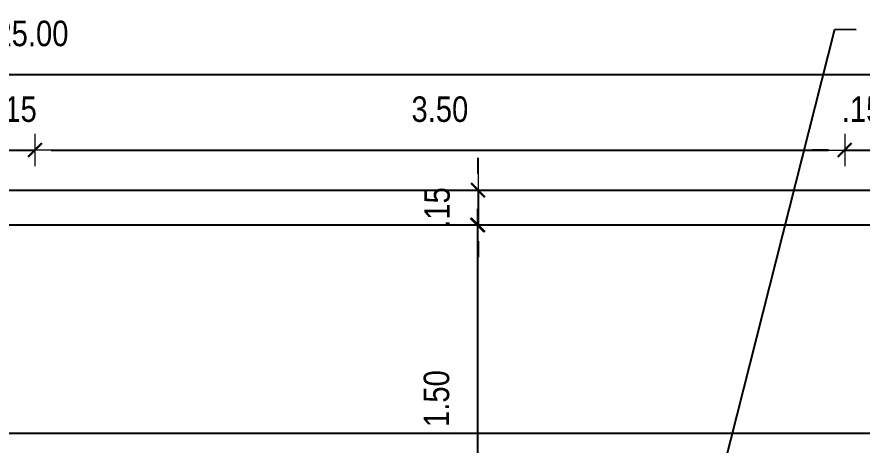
# Model space of a CAD drawing. Header units: millimetres. Extents: x -178 to 521, y -135 to 750.
# Drawn here: x 22.889 to 26.539, y 709.489 to 711.338 of the extents above; entities that cross this region are included whole.
import ezdxf

# ---------------------------------------------------------------- set-up
doc = ezdxf.new("R2010")
doc.units = ezdxf.units.MM
doc.header["$LTSCALE"] = 20
doc.header["$MEASUREMENT"] = 0
doc.header["$PDSIZE"] = -5
doc.layers.get('0').update_dxf_attribs({"linetype": 'CONTINUOUS'})
doc.layers.get('Defpoints').update_dxf_attribs({"linetype": 'CONTINUOUS'})
doc.layers.add('COTA', color=7, linetype='CONTINUOUS')
for name, color, linetype, lineweight in [('E-Cta-W', 7, 'CONTINUOUS', 20), ('E-Pen-C', 4, 'CONTINUOUS', 15), ('E-Pen-G', 3, 'CONTINUOUS', 30)]:
    doc.layers.add(name, color=color, linetype=linetype, lineweight=lineweight)
doc.styles.add('F2', font='ARIALN.TTF')
doc.dimstyles.new('DIMENSION-1', dxfattribs={"dimtxt": 0.11, "dimasz": 0.07, "dimexe": 1, "dimexo": 0, "dimgap": 0.12, "dimtad": 1, "dimzin": 7, "dimdsep": 46, "dimtxsty": 'F2', "dimblk1": 'TRACO', "dimblk2": 'TRACO', "dimsah": 1, "dimcen": 1, "dimse1": 1, "dimse2": 1, "dimclrd": 256, "dimclre": 256, "dimclrt": 6, "dimadec": 0, "dimazin": 0, "dimtfac": 1, "dimtix": 1, "dimtmove": 2, "dimatfit": 3, "dimldrblk": 'TRACO', "dimfxl": 1, "dimtolj": 1, "dimtzin": 0, "dimarcsym": 0})
doc.dimstyles.get("Standard").update_dxf_attribs({"dimtxt": 0.18, "dimasz": 0.18, "dimexe": 0.18, "dimexo": 0.0625, "dimgap": 0.09, "dimtad": 0, "dimtih": 1, "dimtoh": 1, "dimdec": 4, "dimzin": 0, "dimdsep": 46, "dimtxsty": 'Standard', "dimcen": 0.09, "dimadec": 0, "dimazin": 0, "dimtfac": 1, "dimtdec": 4, "dimtofl": 0, "dimtmove": 0, "dimatfit": 3, "dimfxl": 1, "dimtolj": 1, "dimtzin": 0, "dimarcsym": 0})

# ---------------------------------------------------------------- blocks, each defined once
blk = doc.blocks.new('TRACO')
at = {"layer": 'E-Pen-C'}
for p, q in [((0, 1), (0, -1)), ((-1, 0), (1, 0))]:
    blk.add_line(p, q, dxfattribs=at)
at = {"layer": 'E-Pen-G'}
blk.add_line((-0.424, -0.424), (0.424, 0.424), dxfattribs=at)
blk = doc.blocks.new('*D673')
at = {"lineweight": -2}
blk.add_line((30.8875, 706.96), (30.8875, 710.37), dxfattribs=at)
at = {"layer": 'Defpoints', "color": 0}
for p in [(25.4035, 710.44), (30.8875, 710.44), (29.8806, 706.89)]:
    blk.add_point(p, dxfattribs=at)
at = {"lineweight": -2, "xscale": 0.07, "yscale": 0.07, "zscale": 0.07}
for p, rotation in [((30.8875, 710.44), 90), ((30.8875, 706.89), 270)]:
    blk.add_blockref('TRACO', p, dxfattribs=dict(at, rotation=rotation))
at = {"color": 6, "insert": (30.7113, 708.665), "char_height": 0.11, "attachment_point": 5, "rotation": 90, "style": 'F2'}
blk.add_mtext('\\A1;3.55', dxfattribs=at)
blk = doc.blocks.new('*D558')
at = {"lineweight": -2}
for p, q in [((24.8807, 710.66), (24.8807, 710.73)), ((24.8807, 710.59), (24.8807, 710.44)), ((24.8807, 710.37), (24.8807, 710.3))]:
    blk.add_line(p, q, dxfattribs=at)
at = {"layer": 'Defpoints', "color": 0}
for p in [(24.2764, 710.59), (24.2764, 710.44), (24.8807, 710.44)]:
    blk.add_point(p, dxfattribs=at)
at = {"lineweight": -2, "xscale": 0.07, "yscale": 0.07, "zscale": 0.07}
for p, rotation in [((24.8807, 710.59), 270), ((24.8807, 710.44), 90)]:
    blk.add_blockref('TRACO', p, dxfattribs=dict(at, rotation=rotation))
at = {"color": 6, "insert": (24.7046, 710.515), "char_height": 0.11, "attachment_point": 5, "rotation": 90, "style": 'F2'}
blk.add_mtext('\\A1;.15', dxfattribs=at)
blk = doc.blocks.new('*D559')
at = {"lineweight": -2}
blk.add_line((24.8781, 710.37), (24.8781, 709.01), dxfattribs=at)
at = {"layer": 'Defpoints', "color": 0}
for p in [(24.2737, 710.44), (24.8781, 708.94), (26.6144, 708.94)]:
    blk.add_point(p, dxfattribs=at)
at = {"lineweight": -2, "xscale": 0.07, "yscale": 0.07, "zscale": 0.07}
for p, rotation in [((24.8781, 710.44), 90), ((24.8781, 708.94), 270)]:
    blk.add_blockref('TRACO', p, dxfattribs=dict(at, rotation=rotation))
at = {"color": 6, "insert": (24.7019, 709.69), "char_height": 0.11, "attachment_point": 5, "rotation": 90, "style": 'F2'}
blk.add_mtext('\\A1;1.50', dxfattribs=at)
blk = doc.blocks.new('*D561')
at = {"lineweight": -2}
blk.add_line((28.0579, 706.96), (28.0579, 710.37), dxfattribs=at)
at = {"layer": 'Defpoints', "color": 0}
for p in [(23.9191, 710.44), (28.0579, 710.44), (26.6144, 706.89)]:
    blk.add_point(p, dxfattribs=at)
at = {"lineweight": -2, "xscale": 0.07, "yscale": 0.07, "zscale": 0.07}
for p, rotation in [((28.0579, 710.44), 90), ((28.0579, 706.89), 270)]:
    blk.add_blockref('TRACO', p, dxfattribs=dict(at, rotation=rotation))
at = {"color": 6, "insert": (27.8817, 708.665), "char_height": 0.11, "attachment_point": 5, "rotation": 90, "style": 'F2'}
blk.add_mtext('\\A1;3.55', dxfattribs=at)
blk = doc.blocks.new('*D706')
at = {"linetype": 'Continuous', "lineweight": -2}
for p, q in [((22.7377, 710.7629), (22.6677, 710.7629)), ((22.8077, 710.7629), (22.9677, 710.7629)), ((23.0377, 710.7629), (23.1077, 710.7629))]:
    blk.add_line(p, q, dxfattribs=at)
at = {"layer": 'Defpoints', "color": 0, "linetype": 'Continuous'}
for p in [(22.9677, 710.7629), (22.8077, 708.79), (22.9677, 708.79)]:
    blk.add_point(p, dxfattribs=at)
at = {"linetype": 'Continuous', "lineweight": -2, "xscale": 0.07, "yscale": 0.07, "zscale": 0.07}
blk.add_blockref('TRACO', (22.8077, 710.7629), dxfattribs=at)
at = {"linetype": 'Continuous', "lineweight": -2, "xscale": 0.07, "yscale": 0.07, "zscale": 0.07, "rotation": 180}
blk.add_blockref('TRACO', (22.9677, 710.7629), dxfattribs=at)
at = {"color": 6, "linetype": 'Continuous', "insert": (22.8877, 710.939), "char_height": 0.11, "attachment_point": 5, "style": 'F2'}
blk.add_mtext('\\A1;.15', dxfattribs=at)
blk = doc.blocks.new('*D707')
at = {"linetype": 'Continuous', "lineweight": -2}
blk.add_line((23.0377, 710.7629), (26.3944, 710.7629), dxfattribs=at)
at = {"layer": 'Defpoints', "color": 0, "linetype": 'Continuous'}
for p in [(26.4644, 710.7629), (22.9677, 708.79), (26.4644, 708.79)]:
    blk.add_point(p, dxfattribs=at)
at = {"linetype": 'Continuous', "lineweight": -2, "xscale": 0.07, "yscale": 0.07, "zscale": 0.07, "rotation": 180}
blk.add_blockref('TRACO', (22.9677, 710.7629), dxfattribs=at)
at = {"linetype": 'Continuous', "lineweight": -2, "xscale": 0.07, "yscale": 0.07, "zscale": 0.07}
blk.add_blockref('TRACO', (26.4644, 710.7629), dxfattribs=at)
at = {"color": 6, "linetype": 'Continuous', "insert": (24.7161, 710.939), "char_height": 0.11, "attachment_point": 5, "style": 'F2'}
blk.add_mtext('\\A1;3.50', dxfattribs=at)
blk = doc.blocks.new('*D565')
at = {"linetype": 'Continuous', "lineweight": -2}
for p, q in [((26.3944, 710.7629), (26.3244, 710.7629)), ((26.4644, 710.7629), (26.6144, 710.7629)), ((26.6844, 710.7629), (26.7544, 710.7629))]:
    blk.add_line(p, q, dxfattribs=at)
at = {"layer": 'Defpoints', "color": 0, "linetype": 'Continuous'}
for p in [(26.6144, 710.7629), (26.6144, 708.94), (26.4644, 708.79)]:
    blk.add_point(p, dxfattribs=at)
at = {"linetype": 'Continuous', "lineweight": -2, "xscale": 0.07, "yscale": 0.07, "zscale": 0.07}
blk.add_blockref('TRACO', (26.4644, 710.7629), dxfattribs=at)
at = {"linetype": 'Continuous', "lineweight": -2, "xscale": 0.07, "yscale": 0.07, "zscale": 0.07, "rotation": 180}
blk.add_blockref('TRACO', (26.6144, 710.7629), dxfattribs=at)
at = {"color": 6, "linetype": 'Continuous', "insert": (26.5394, 710.939), "char_height": 0.11, "attachment_point": 5, "style": 'F2'}
blk.add_mtext('\\A1;.15', dxfattribs=at)
blk = doc.blocks.new('*D710')
at = {"linetype": 'Continuous', "lineweight": -2}
blk.add_line((9.3744, 711.0898), (34.2344, 711.0898), dxfattribs=at)
at = {"layer": 'Defpoints', "color": 0, "linetype": 'Continuous'}
for p in [(34.3044, 711.0898), (9.3044, 710.59), (34.3044, 710.59)]:
    blk.add_point(p, dxfattribs=at)
at = {"linetype": 'Continuous', "lineweight": -2, "xscale": 0.07, "yscale": 0.07, "zscale": 0.07, "rotation": 180}
blk.add_blockref('TRACO', (9.3044, 711.0898), dxfattribs=at)
at = {"linetype": 'Continuous', "lineweight": -2, "xscale": 0.07, "yscale": 0.07, "zscale": 0.07}
blk.add_blockref('TRACO', (34.3044, 711.0898), dxfattribs=at)
at = {"color": 6, "linetype": 'Continuous', "insert": (22.9544, 711.266), "char_height": 0.11, "attachment_point": 5, "style": 'F2'}
blk.add_mtext('\\A1;25.00', dxfattribs=at)

msp = doc.modelspace()

# ---------------------------------------------------------------- linework, layer by layer
at = {"color": 5, "linetype": 'Continuous'}
for p, q in [((9.3044, 710.59), (34.3044, 710.59)), ((9.4544, 710.44), (34.1544, 710.44))]:
    msp.add_line(p, q, dxfattribs=at)
at = {"layer": 'COTA', "color": 8, "linetype": 'Continuous'}
msp.add_line((14.109, 709.54), (27.2144, 709.54), dxfattribs=at)

# ---------------------------------------------------------------- dimensions: what is measured, and where the dimension line sits
at = {"color": 2, "linetype": 'Continuous'}
dim = msp.add_linear_dim(base=(34.3044, 711.0898), p1=(9.3044, 710.59), p2=(34.3044, 710.59), dimstyle='DIMENSION-1', dxfattribs=at)
dim.commit()
dim.dimension.update_dxf_attribs({"geometry": '*D710', "text_midpoint": (22.9544, 711.266), "dimtype": 160})
dim = msp.add_linear_dim(base=(22.9677, 710.7629), p1=(22.8077, 708.79), p2=(22.9677, 708.79), text='.15', dimstyle='DIMENSION-1', dxfattribs=at)
dim.commit()
dim.dimension.update_dxf_attribs({"geometry": '*D706', "text_midpoint": (22.8877, 710.939)})
at = {"color": 5, "linetype": 'Continuous'}
for base, p1, p2, picture, middle in [((26.4644, 710.7629), (22.9677, 708.79), (26.4644, 708.79), '*D707', (24.7161, 710.939)), ((26.6144, 710.7629), (26.4644, 708.79), (26.6144, 708.94), '*D565', (26.5394, 710.939))]:
    dim = msp.add_linear_dim(base=base, p1=p1, p2=p2, dimstyle='DIMENSION-1', dxfattribs=at)
    dim.commit()
    dim.dimension.update_dxf_attribs({"geometry": picture, "text_midpoint": middle})
at = {"color": 4}
for base, p1, p2, angle, picture, middle in [((24.8807, 710.44), (24.2764, 710.59), (24.2764, 710.44), 90, '*D558', (24.7046, 710.515)), ((28.0579, 710.44), (26.6144, 706.89), (23.9191, 710.44), 90, '*D561', (27.8817, 708.665)), ((24.8781, 708.94), (24.2737, 710.44), (26.6144, 708.94), 90, '*D559', (24.7019, 709.69)), ((30.8875, 710.44), (29.8806, 706.89), (25.4035, 710.44), 270, '*D673', (30.7113, 708.665))]:
    dim = msp.add_linear_dim(base=base, p1=p1, p2=p2, angle=angle, dimstyle='DIMENSION-1', dxfattribs=at)
    dim.commit()
    dim.dimension.update_dxf_attribs({"geometry": picture, "text_midpoint": middle})

# ---------------------------------------------------------------- leaders
at = {"layer": 'E-Cta-W', "color": 4}
msp.add_leader([(25.5436, 707.8166), (26.4215, 711.2851), (26.5143, 711.2834)], dimstyle='Standard', dxfattribs=at)

doc.saveas('drawing.dxf')
